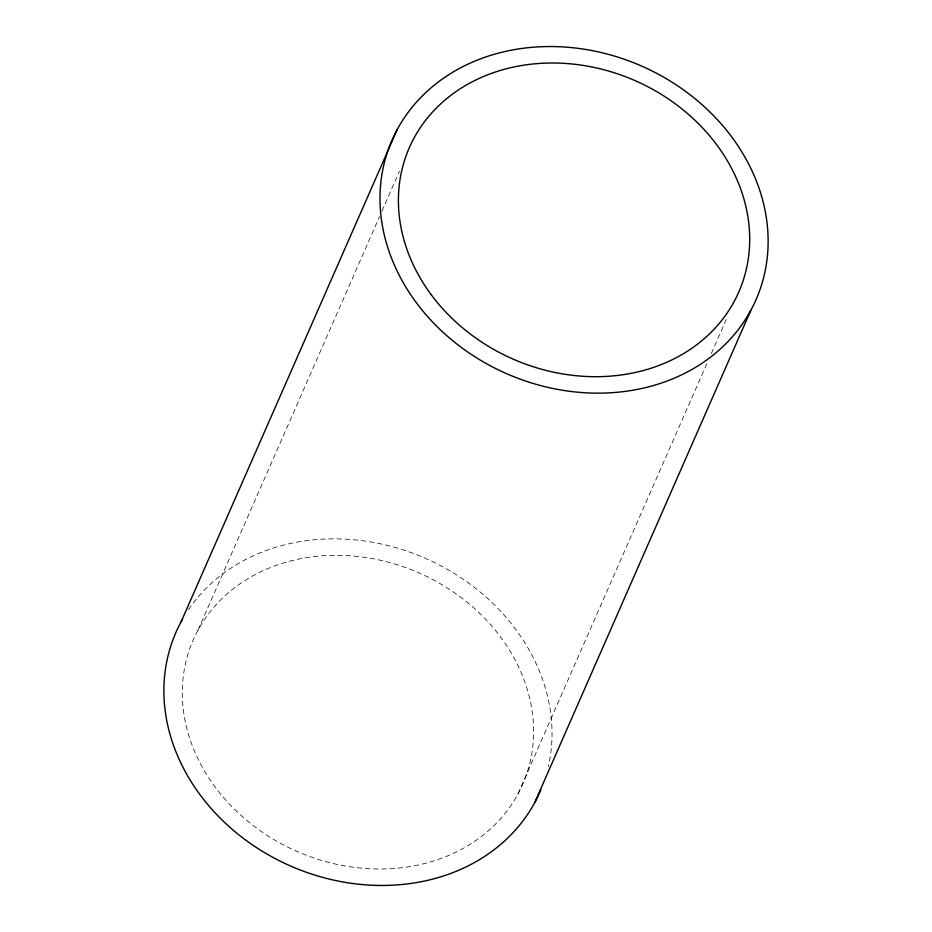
<?xml version="1.0" encoding="UTF-8"?>
<svg xmlns="http://www.w3.org/2000/svg" width="932" height="932" viewBox="0 0 932 932"><rect width="100%" height="100%" fill="white"/><g stroke="black" fill="none" stroke-linecap="round" stroke-linejoin="round"><path stroke-width="0.7" stroke-dasharray="4.66 3.5" d="M197.934 630.323L379.569 216.527M381.91 211.203L399.432 171.29M517.971 793.971A179.853 152.021 23.7 0 0 340.681 555.344A179.853 152.021 23.7 0 0 215.199 787.132A179.853 152.021 23.7 0 0 517.971 793.971L707.202 362.874M711.291 353.566L727.647 316.309M188.509 609.621A198.714 167.97 23.7 0 1 425.062 558.175A198.714 167.97 23.7 0 1 548.284 766.756"/><path stroke-width="1.4" d="M181.146 621.737L397.253 129.443M534.747 802.557L750.854 310.263A198.714 167.97 23.7 0 0 554.971 46.6A198.714 167.97 23.7 0 0 416.336 302.69A198.714 167.97 23.7 0 0 750.854 310.263M540.863 789.8A198.714 167.97 23.7 0 1 283.911 862.974A198.714 167.97 23.7 0 1 182.509 619.279M431.306 294.827A179.853 152.021 23.7 0 0 734.067 301.677A179.853 152.021 23.7 0 0 556.777 63.05A179.853 152.021 23.7 0 0 431.306 294.827"/></g></svg>
